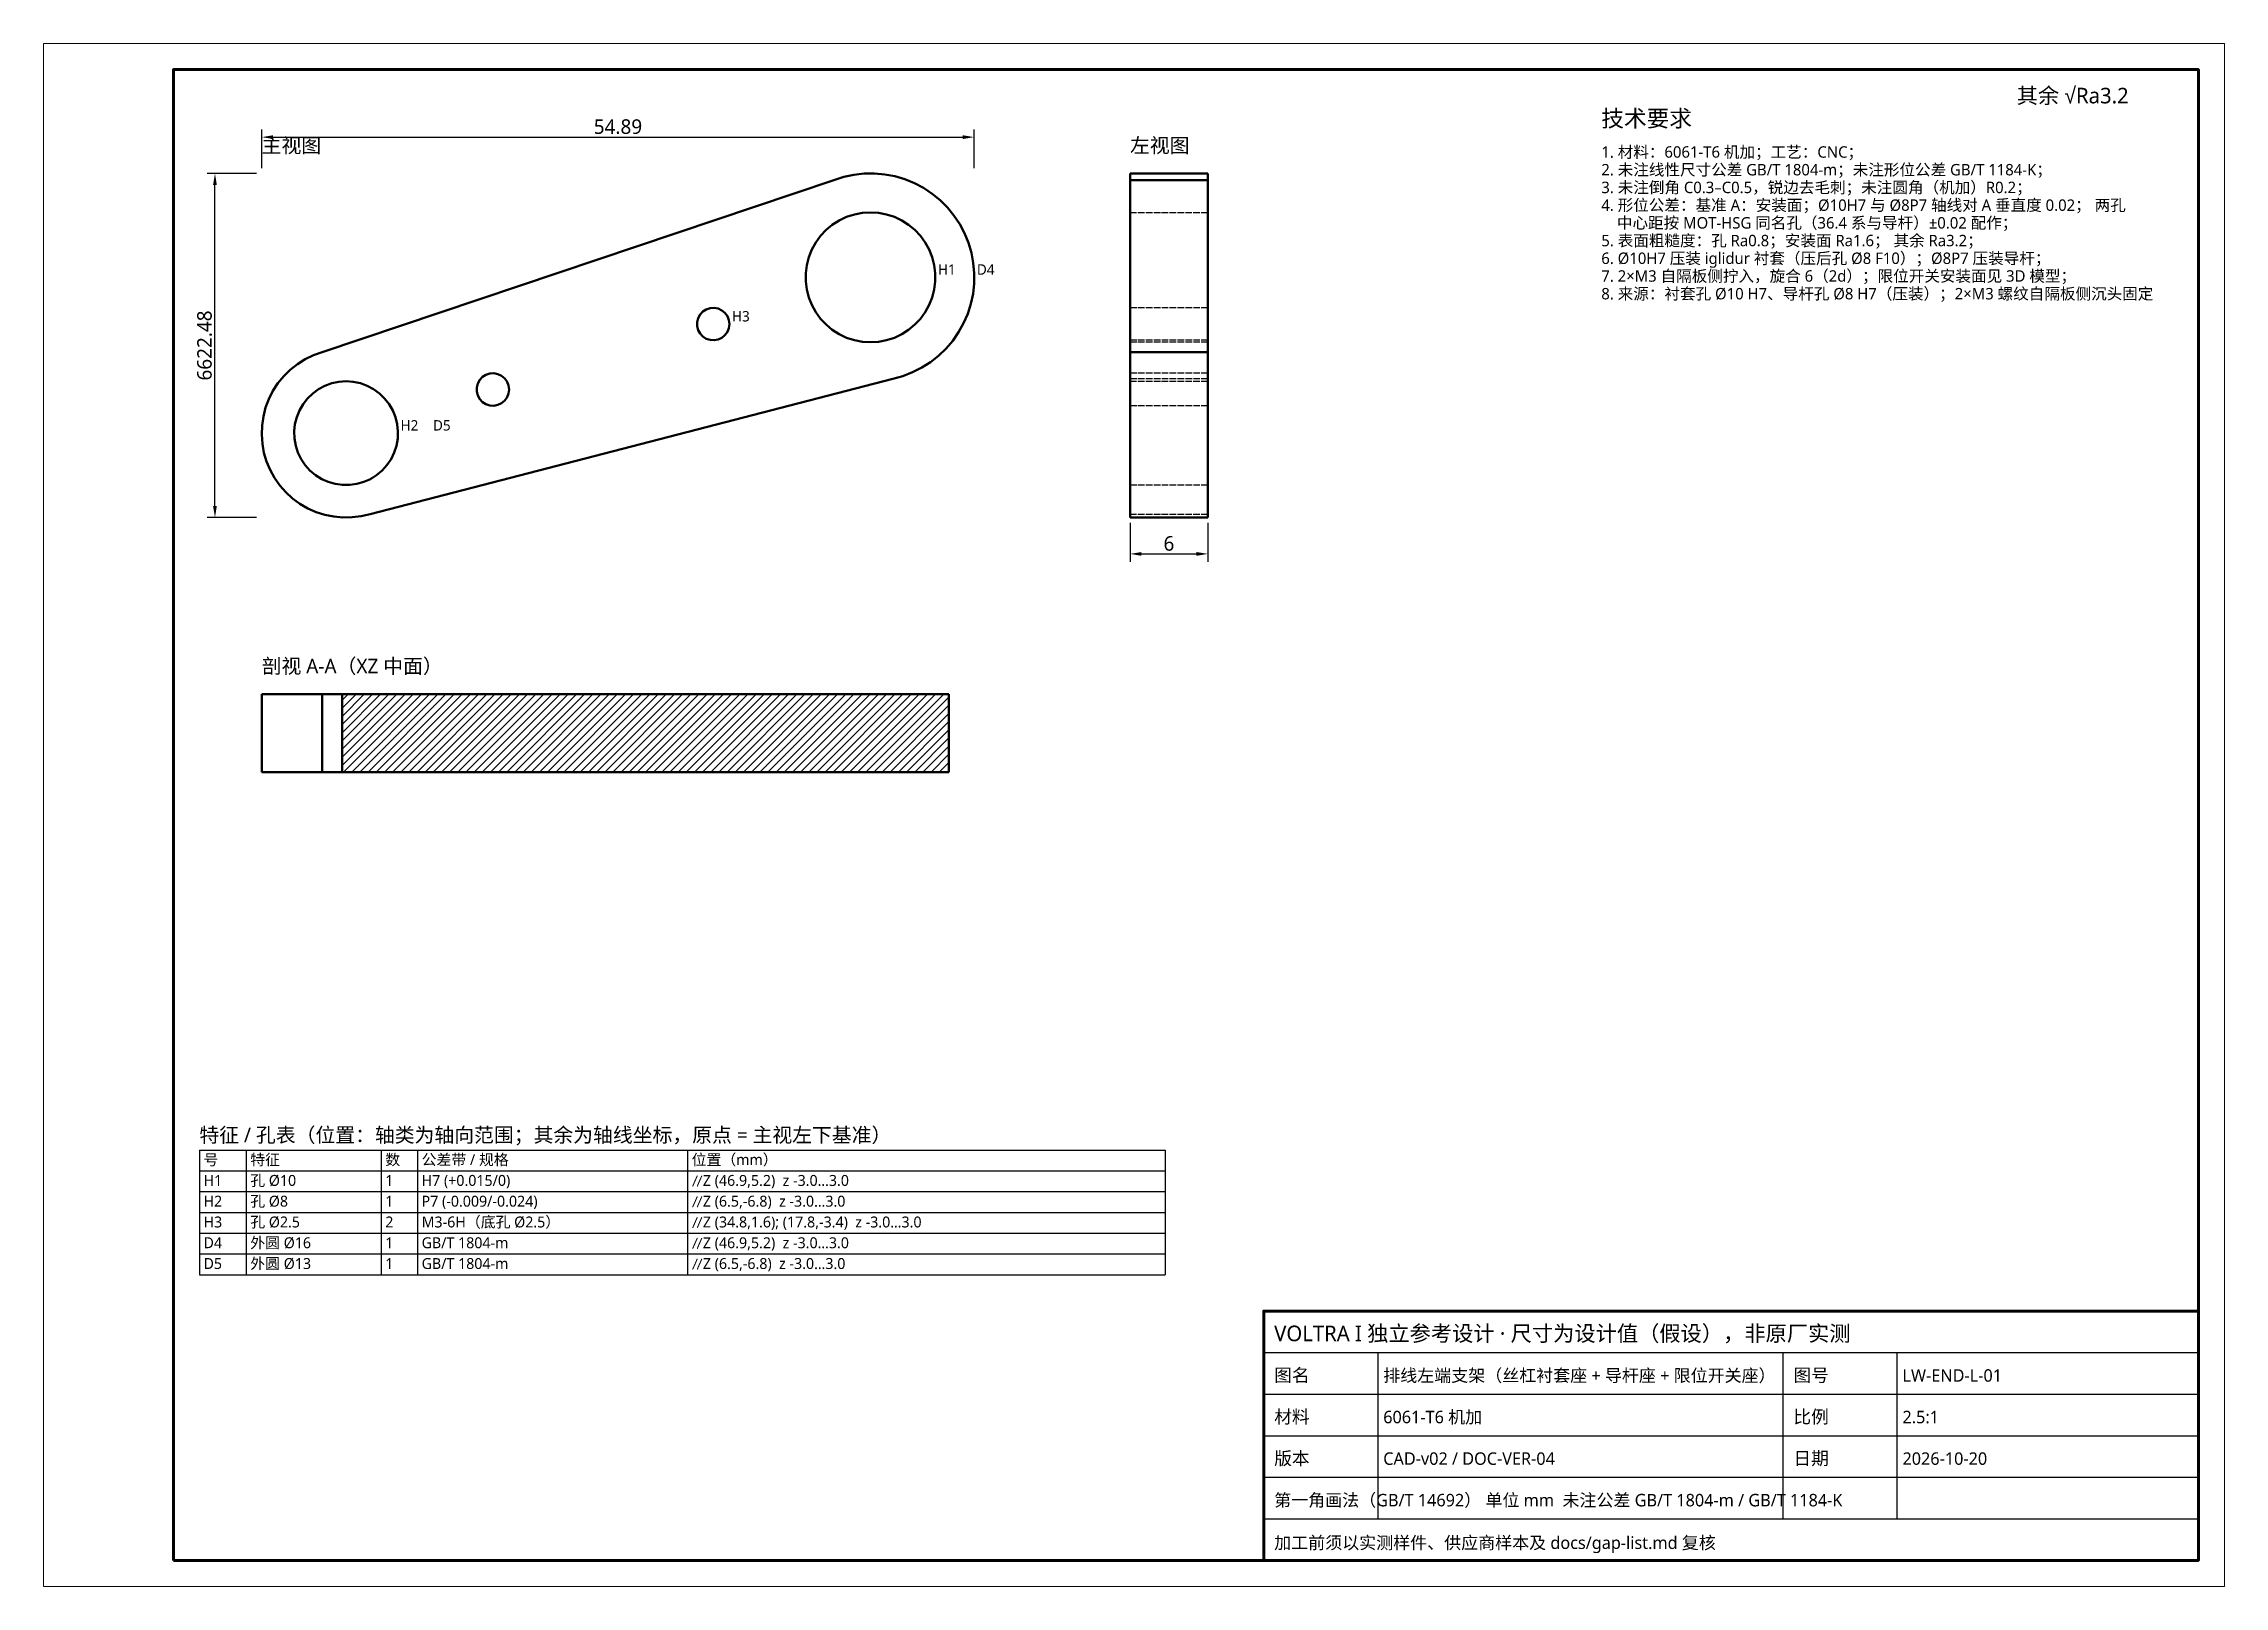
# Model space of a CAD drawing. Header units: millimetres. Extents: x 0 to 420, y 0 to 297.
import ezdxf

# ---------------------------------------------------------------- set-up
doc = ezdxf.new("R2010")
doc.units = ezdxf.units.MM
doc.linetypes.add('DASHED', pattern=[1.524, 1.27, -0.254])
for name, color, linetype, lineweight in [('DIM', 3, 'CONTINUOUS', 18), ('FRAME', 7, 'CONTINUOUS', 70), ('HATCH', 8, 'CONTINUOUS', 13), ('HIDDEN', 8, 'DASHED', 25), ('TEXT', 7, 'CONTINUOUS', 25), ('VISIBLE', 7, 'CONTINUOUS', 50)]:
    doc.layers.add(name, color=color, linetype=linetype, lineweight=lineweight)
doc.styles.add('CJK', font='NotoSansCJK-Regular.ttc')
doc.dimstyles.new('GB', dxfattribs={"dimtxt": 2.8, "dimasz": 2.2, "dimexe": 1.5, "dimexo": 1, "dimgap": 0.6, "dimtad": 1, "dimlfac": 100, "dimzin": 12, "dimdsep": 46, "dimtxsty": 'CJK', "dimcen": 2.5, "dimazin": 3, "dimtfac": 0.5, "dimtmove": 2, "dimatfit": 3})

msp = doc.modelspace()

# ---------------------------------------------------------------- hatches: boundary and pattern name
at = {"layer": 'HATCH'}
h = msp.add_hatch(dxfattribs=at)
h.set_pattern_fill('ANSI31', scale=0.35)
h.paths.add_polyline_path([(174.33827, 171.77525), (173.58479, 171.77525), (172.83132, 171.77525), (172.07785, 171.77525), (171.32437, 171.77525), (170.5709, 171.77525), (169.81743, 171.77525), (169.06396, 171.77525), (168.31048, 171.77525), (167.55701, 171.77525), (166.80354, 171.77525), (166.05006, 171.77525), (165.29659, 171.77525), (164.54312, 171.77525), (163.78964, 171.77525), (163.03617, 171.77525), (162.2827, 171.77525), (161.52922, 171.77525), (160.77575, 171.77525), (160.02228, 171.77525), (159.26881, 171.77525), (158.51533, 171.77525), (157.76186, 171.77525), (157.00839, 171.77525), (156.25491, 171.77525), (155.50144, 171.77525), (154.74797, 171.77525), (153.99449, 171.77525), (153.24102, 171.77525), (152.48755, 171.77525), (151.73408, 171.77525), (150.9806, 171.77525), (150.22713, 171.77525), (149.47366, 171.77525), (148.72018, 171.77525), (147.96671, 171.77525), (147.21324, 171.77525), (146.45976, 171.77525), (145.70629, 171.77525), (144.95282, 171.77525), (144.19934, 171.77525), (143.44587, 171.77525), (142.6924, 171.77525), (141.93893, 171.77525), (141.18545, 171.77525), (140.43198, 171.77525), (139.67851, 171.77525), (138.92503, 171.77525), (138.17156, 171.77525), (137.41809, 171.77525), (136.66461, 171.77525), (135.91114, 171.77525), (135.15767, 171.77525), (134.4042, 171.77525), (133.65072, 171.77525), (132.89725, 171.77525), (132.14378, 171.77525), (131.3903, 171.77525), (130.63683, 171.77525), (129.88336, 171.77525), (129.12988, 171.77525), (128.37641, 171.77525), (127.62294, 171.77525), (126.86947, 171.77525), (126.11599, 171.77525), (125.36252, 171.77525), (124.60905, 171.77525), (123.85557, 171.77525), (123.1021, 171.77525), (122.34863, 171.77525), (121.59515, 171.77525), (120.84168, 171.77525), (120.08821, 171.77525), (119.33473, 171.77525), (118.58126, 171.77525), (117.82779, 171.77525), (117.07432, 171.77525), (116.32084, 171.77525), (115.56737, 171.77525), (114.8139, 171.77525), (114.06042, 171.77525), (113.30695, 171.77525), (112.55348, 171.77525), (111.8, 171.77525), (111.04653, 171.77525), (110.29306, 171.77525), (109.53959, 171.77525), (108.78611, 171.77525), (108.03264, 171.77525), (107.27917, 171.77525), (106.52569, 171.77525), (105.77222, 171.77525), (105.01875, 171.77525), (104.26527, 171.77525), (103.5118, 171.77525), (102.75833, 171.77525), (102.00485, 171.77525), (101.25138, 171.77525), (100.49791, 171.77525), (99.74444, 171.77525), (98.99096, 171.77525), (98.23749, 171.77525), (97.48402, 171.77525), (96.73054, 171.77525), (95.97707, 171.77525), (95.2236, 171.77525), (94.47012, 171.77525), (93.71665, 171.77525), (92.96318, 171.77525), (92.20971, 171.77525), (91.45623, 171.77525), (90.70276, 171.77525), (89.94929, 171.77525), (89.19581, 171.77525), (88.44234, 171.77525), (87.68887, 171.77525), (86.93539, 171.77525), (86.18192, 171.77525), (85.42845, 171.77525), (84.67497, 171.77525), (83.9215, 171.77525), (83.16803, 171.77525), (82.41456, 171.77525), (81.66108, 171.77525), (80.90761, 171.77525), (80.15414, 171.77525), (79.40066, 171.77525), (78.64719, 171.77525), (77.89372, 171.77525), (77.14024, 171.77525), (76.38677, 171.77525), (75.6333, 171.77525), (74.87983, 171.77525), (74.12635, 171.77525), (73.37288, 171.77525), (72.61941, 171.77525), (71.86593, 171.77525), (71.11246, 171.77525), (70.35899, 171.77525), (69.60551, 171.77525), (68.85204, 171.77525), (68.09857, 171.77525), (67.34509, 171.77525), (66.59162, 171.77525), (65.83815, 171.77525), (65.08468, 171.77525), (64.3312, 171.77525), (63.57773, 171.77525), (62.82426, 171.77525), (62.07078, 171.77525), (61.31731, 171.77525), (60.56384, 171.77525), (59.81036, 171.77525), (59.05689, 171.77525), (58.30342, 171.77525), (57.54995, 171.77525), (57.48048, 171.09124), (57.48048, 170.33776), (57.48048, 169.58429), (57.48048, 168.83082), (57.48048, 168.07734), (57.48048, 167.32387), (57.48048, 166.5704), (57.48048, 165.81692), (57.48048, 165.06345), (57.48048, 164.30998), (57.48048, 163.5565), (57.48048, 162.80303), (57.48048, 162.04956), (57.48048, 161.29609), (57.48048, 160.54261), (57.48048, 159.78914), (57.48048, 159.03567), (57.48048, 158.28219), (57.48048, 157.52872), (57.48048, 156.77525), (58.23396, 156.77525), (58.98743, 156.77525), (59.7409, 156.77525), (60.49438, 156.77525), (61.24785, 156.77525), (62.00132, 156.77525), (62.7548, 156.77525), (63.50827, 156.77525), (64.26174, 156.77525), (65.01522, 156.77525), (65.76869, 156.77525), (66.52216, 156.77525), (67.27563, 156.77525), (68.02911, 156.77525), (68.78258, 156.77525), (69.53605, 156.77525), (70.28953, 156.77525), (71.043, 156.77525), (71.79647, 156.77525), (72.54995, 156.77525), (73.30342, 156.77525), (74.05689, 156.77525), (74.81036, 156.77525), (75.56384, 156.77525), (76.31731, 156.77525), (77.07078, 156.77525), (77.82426, 156.77525), (78.57773, 156.77525), (79.3312, 156.77525), (80.08468, 156.77525), (80.83815, 156.77525), (81.59162, 156.77525), (82.34509, 156.77525), (83.09857, 156.77525), (83.85204, 156.77525), (84.60551, 156.77525), (85.35899, 156.77525), (86.11246, 156.77525), (86.86593, 156.77525), (87.61941, 156.77525), (88.37288, 156.77525), (89.12635, 156.77525), (89.87983, 156.77525), (90.6333, 156.77525), (91.38677, 156.77525), (92.14024, 156.77525), (92.89372, 156.77525), (93.64719, 156.77525), (94.40066, 156.77525), (95.15414, 156.77525), (95.90761, 156.77525), (96.66108, 156.77525), (97.41456, 156.77525), (98.16803, 156.77525), (98.9215, 156.77525), (99.67497, 156.77525), (100.42845, 156.77525), (101.18192, 156.77525), (101.93539, 156.77525), (102.68887, 156.77525), (103.44234, 156.77525), (104.19581, 156.77525), (104.94929, 156.77525), (105.70276, 156.77525), (106.45623, 156.77525), (107.20971, 156.77525), (107.96318, 156.77525), (108.71665, 156.77525), (109.47012, 156.77525), (110.2236, 156.77525), (110.97707, 156.77525), (111.73054, 156.77525), (112.48402, 156.77525), (113.23749, 156.77525), (113.99096, 156.77525), (114.74444, 156.77525), (115.49791, 156.77525), (116.25138, 156.77525), (117.00485, 156.77525), (117.75833, 156.77525), (118.5118, 156.77525), (119.26527, 156.77525), (120.01875, 156.77525), (120.77222, 156.77525), (121.52569, 156.77525), (122.27917, 156.77525), (123.03264, 156.77525), (123.78611, 156.77525), (124.53959, 156.77525), (125.29306, 156.77525), (126.04653, 156.77525), (126.8, 156.77525), (127.55348, 156.77525), (128.30695, 156.77525), (129.06042, 156.77525), (129.8139, 156.77525), (130.56737, 156.77525), (131.32084, 156.77525), (132.07432, 156.77525), (132.82779, 156.77525), (133.58126, 156.77525), (134.33473, 156.77525), (135.08821, 156.77525), (135.84168, 156.77525), (136.59515, 156.77525), (137.34863, 156.77525), (138.1021, 156.77525), (138.85557, 156.77525), (139.60905, 156.77525), (140.36252, 156.77525), (141.11599, 156.77525), (141.86947, 156.77525), (142.62294, 156.77525), (143.37641, 156.77525), (144.12988, 156.77525), (144.88336, 156.77525), (145.63683, 156.77525), (146.3903, 156.77525), (147.14378, 156.77525), (147.89725, 156.77525), (148.65072, 156.77525), (149.4042, 156.77525), (150.15767, 156.77525), (150.91114, 156.77525), (151.66461, 156.77525), (152.41809, 156.77525), (153.17156, 156.77525), (153.92503, 156.77525), (154.67851, 156.77525), (155.43198, 156.77525), (156.18545, 156.77525), (156.93893, 156.77525), (157.6924, 156.77525), (158.44587, 156.77525), (159.19934, 156.77525), (159.95282, 156.77525), (160.70629, 156.77525), (161.45976, 156.77525), (162.21324, 156.77525), (162.96671, 156.77525), (163.72018, 156.77525), (164.47366, 156.77525), (165.22713, 156.77525), (165.9806, 156.77525), (166.73408, 156.77525), (167.48755, 156.77525), (168.24102, 156.77525), (168.99449, 156.77525), (169.74797, 156.77525), (170.50144, 156.77525), (171.25491, 156.77525), (172.00839, 156.77525), (172.76186, 156.77525), (173.51533, 156.77525), (174.26881, 156.77525), (174.33827, 157.45926), (174.33827, 158.21273), (174.33827, 158.96621), (174.33827, 159.71968), (174.33827, 160.47315), (174.33827, 161.22662), (174.33827, 161.9801), (174.33827, 162.73357), (174.33827, 163.48704), (174.33827, 164.24052), (174.33827, 164.99399), (174.33827, 165.74746), (174.33827, 166.50094), (174.33827, 167.25441), (174.33827, 168.00788), (174.33827, 168.76136), (174.33827, 169.51483), (174.33827, 170.2683), (174.33827, 171.02177), (174.33827, 171.77525)])

# ---------------------------------------------------------------- linework, layer by layer
at = {"layer": 'FRAME', "lineweight": 18}
msp.add_lwpolyline([(0, 0), (420, 0), (420, 297), (0, 297)], close=True, dxfattribs=at)
at = {"layer": 'FRAME'}
for points in [[(25, 5), (415, 5), (415, 292), (25, 292)], [(235, 5), (415, 5), (415, 53), (235, 53)]]:
    msp.add_lwpolyline(points, close=True, dxfattribs=at)
at = {"layer": 'HIDDEN'}
for points in [[(53.62046, 237.59192), (152.2041, 270.73332)], [(152.2041, 270.73332), (154.09861, 271.34045), (156.04407, 271.75637), (158.02123, 271.97694), (160.01052, 272), (161.99225, 271.82531), (163.94683, 271.45461), (165.85491, 270.89155), (167.69761, 270.14172), (169.4567, 269.21253), (171.11478, 268.11317), (172.65543, 266.85453), (174.06342, 265.44905), (175.32481, 263.91065), (176.42712, 262.25454), (177.35945, 260.4971), (178.11257, 258.65574), (178.67903, 256.74867), (179.05322, 254.79476), (179.23144, 252.81334), (179.21193, 250.82401), (178.99488, 248.84647), (178.58244, 246.90027), (177.97869, 245.00467), (177.1896, 243.17843), (176.22299, 241.43963), (175.08841, 239.80545), (173.79709, 238.29208), (172.36181, 236.91449), (170.79676, 235.6863), (169.11745, 234.61968), (167.34047, 233.72516), (165.48342, 233.01162), (163.56466, 232.48609)], [(209.23144, 272.01456), (209.23144, 271.57993), (209.23144, 270.29492), (209.23144, 268.21538), (209.23144, 265.43169), (209.23144, 262.06485), (209.23144, 258.26119), (209.23144, 254.18603), (209.23144, 250.0165), (209.23144, 245.9338), (209.23144, 242.11539), (209.23144, 238.72724), (209.23144, 235.9166), (209.23144, 233.80564), (209.23144, 232.48609)], [(224.23144, 272.01456), (224.23144, 271.57993), (224.23144, 270.29492), (224.23144, 268.21538), (224.23144, 265.43169), (224.23144, 262.06485), (224.23144, 258.26119), (224.23144, 254.18603), (224.23144, 250.0165), (224.23144, 245.9338), (224.23144, 242.11539), (224.23144, 238.72724), (224.23144, 235.9166), (224.23144, 233.80564), (224.23144, 232.48609)], [(159.2474, 264.51456), (160.81406, 264.416), (162.35602, 264.12185), (163.84895, 263.63677), (165.26932, 262.9684), (166.59471, 262.12728), (167.80423, 261.12667), (168.87881, 259.98236), (169.8015, 258.7124), (170.55773, 257.33681), (171.1356, 255.87728), (171.52599, 254.35683), (171.72273, 252.79945), (171.72273, 251.22968), (171.52599, 249.6723), (171.1356, 248.15185), (170.55773, 246.69232), (169.8015, 245.31673), (168.87881, 244.04676), (167.80423, 242.90246), (166.59471, 241.90185), (165.26932, 241.06073), (163.84895, 240.39236), (162.35602, 239.90727), (160.81406, 239.61313), (159.2474, 239.51456), (157.68073, 239.61313), (156.13877, 239.90727), (154.64584, 240.39236), (153.22548, 241.06073), (151.90008, 241.90185), (150.69056, 242.90246), (149.61598, 244.04676), (148.6933, 245.31673), (147.93706, 246.69232), (147.35919, 248.15185), (146.96881, 249.6723), (146.77206, 251.22968), (146.77206, 252.79945), (146.96881, 254.35683), (147.35919, 255.87728), (147.93706, 257.33681), (148.6933, 258.7124), (149.61598, 259.98236), (150.69056, 261.12667), (151.90008, 262.12728), (153.22548, 262.9684), (154.64584, 263.63677), (156.13877, 264.12185), (157.68073, 264.416), (159.2474, 264.51456)], [(209.23144, 264.51456), (209.23144, 264.20116), (209.23144, 263.27668), (209.23144, 261.78746), (209.23144, 259.80819), (209.23144, 257.43811), (209.23144, 254.79608), (209.23144, 252.01456), (209.23144, 249.23305), (209.23144, 246.59102), (209.23144, 244.22094), (209.23144, 242.24167), (209.23144, 240.75245), (209.23144, 239.82797), (209.23144, 239.51456)], [(209.23144, 239.51456), (209.23144, 239.82797), (209.23144, 240.75245), (209.23144, 242.24167), (209.23144, 244.22094), (209.23144, 246.59102), (209.23144, 249.23305), (209.23144, 252.01456), (209.23144, 254.79608), (209.23144, 257.43811), (209.23144, 259.80819), (209.23144, 261.78746), (209.23144, 263.27668), (209.23144, 264.20116), (209.23144, 264.51456)], [(209.23144, 264.51456), (224.23144, 264.51456)], [(224.23144, 264.51456), (224.23144, 264.20116), (224.23144, 263.27668), (224.23144, 261.78746), (224.23144, 259.80819), (224.23144, 257.43811), (224.23144, 254.79608), (224.23144, 252.01456), (224.23144, 249.23305), (224.23144, 246.59102), (224.23144, 244.22094), (224.23144, 242.24167), (224.23144, 240.75245), (224.23144, 239.82797), (224.23144, 239.51456)], [(224.23144, 239.51456), (224.23144, 239.82797), (224.23144, 240.75245), (224.23144, 242.24167), (224.23144, 244.22094), (224.23144, 246.59102), (224.23144, 249.23305), (224.23144, 252.01456), (224.23144, 254.79608), (224.23144, 257.43811), (224.23144, 259.80819), (224.23144, 261.78746), (224.23144, 263.27668), (224.23144, 264.20116), (224.23144, 264.51456)], [(132.0724, 243.01456), (131.97422, 242.23741), (131.68585, 241.50908), (131.22542, 240.87535), (130.62185, 240.37604), (129.91307, 240.04251), (129.14362, 239.89573), (128.36183, 239.94492), (127.61684, 240.18698), (126.95545, 240.60671), (126.41922, 241.17774), (126.04184, 241.86417), (125.84704, 242.6229), (125.84704, 243.40623), (126.04184, 244.16495), (126.41922, 244.85139), (126.95545, 245.42242), (127.61684, 245.84215), (128.36183, 246.08421), (129.14362, 246.1334), (129.91307, 245.98662), (130.62185, 245.65309), (131.22542, 245.15377), (131.68585, 244.52004), (131.97422, 243.79172), (132.0724, 243.01456)], [(209.23144, 239.88956), (209.23144, 239.96791), (209.23144, 240.19904), (209.23144, 240.57134), (209.23144, 241.06616), (209.23144, 241.65868), (209.23144, 242.31919), (209.23144, 243.01456), (209.23144, 243.70994), (209.23144, 244.37045), (209.23144, 244.96297), (209.23144, 245.45779), (209.23144, 245.83009), (209.23144, 246.06121), (209.23144, 246.13956)], [(209.23144, 246.13956), (209.23144, 246.11991), (209.23144, 246.06121), (209.23144, 245.9642), (209.23144, 245.83009), (209.23144, 245.66058), (209.23144, 245.45779), (209.23144, 245.22427), (209.23144, 244.96297), (209.23144, 244.67716), (209.23144, 244.37045), (209.23144, 244.04669), (209.23144, 243.70994), (209.23144, 243.36445), (209.23144, 243.01456)], [(224.23144, 246.13956), (209.23144, 246.13956)], [(224.23144, 243.01456), (224.23144, 243.36445), (224.23144, 243.70994), (224.23144, 244.04669), (224.23144, 244.37045), (224.23144, 244.67716), (224.23144, 244.96297), (224.23144, 245.22427), (224.23144, 245.45779), (224.23144, 245.66058), (224.23144, 245.83009), (224.23144, 245.9642), (224.23144, 246.06121), (224.23144, 246.11991), (224.23144, 246.13956)], [(224.23144, 246.13956), (224.23144, 246.06121), (224.23144, 245.83009), (224.23144, 245.45779), (224.23144, 244.96297), (224.23144, 244.37045), (224.23144, 243.70994), (224.23144, 243.01456), (224.23144, 242.31919), (224.23144, 241.65868), (224.23144, 241.06616), (224.23144, 240.57134), (224.23144, 240.19904), (224.23144, 239.96791), (224.23144, 239.88956)], [(209.23144, 243.01456), (209.23144, 242.66468), (209.23144, 242.31919), (209.23144, 241.98244), (209.23144, 241.65868), (209.23144, 241.35196), (209.23144, 241.06616), (209.23144, 240.80486), (209.23144, 240.57134), (209.23144, 240.36855), (209.23144, 240.19904), (209.23144, 240.06493), (209.23144, 239.96791), (209.23144, 239.90921), (209.23144, 239.88956)], [(224.23144, 239.88956), (209.23144, 239.88956)], [(224.23144, 239.51456), (209.23144, 239.51456)], [(224.23144, 239.88956), (224.23144, 239.90921), (224.23144, 239.96791), (224.23144, 240.06493), (224.23144, 240.19904), (224.23144, 240.36855), (224.23144, 240.57134), (224.23144, 240.80486), (224.23144, 241.06616), (224.23144, 241.35196), (224.23144, 241.65868), (224.23144, 241.98244), (224.23144, 242.31919), (224.23144, 242.66468), (224.23144, 243.01456)], [(53.62046, 237.59192), (51.96337, 237.00034), (50.37996, 236.23307), (48.88879, 235.29911), (47.50734, 234.20939), (46.25181, 232.9767), (45.13691, 231.61548), (44.17572, 230.14171), (43.37951, 228.57265), (42.75761, 226.92671), (42.31732, 225.22317), (42.06379, 223.48202), (42, 221.72366), (42.12669, 219.96872), (42.44239, 218.23775), (42.94338, 216.55107), (43.62381, 214.92844), (44.47567, 213.3889), (45.489, 211.95047), (46.65191, 210.63005), (47.95077, 209.44309), (49.37034, 208.40352), (50.89399, 207.52353), (52.50386, 206.81344), (54.18106, 206.28156), (55.90593, 205.93414), (57.65825, 205.77525), (59.41749, 205.80675), (61.163, 206.02827), (62.87433, 206.43721)], [(58.2474, 232.01456), (59.63913, 231.91724), (61.00377, 231.62718), (62.31476, 231.15002), (63.54659, 230.49505), (64.67527, 229.67501), (65.67884, 228.70587), (66.53777, 227.60649), (67.23534, 226.39828), (67.75796, 225.10473), (68.09547, 223.75105), (68.2413, 222.36356), (68.19261, 220.96928), (67.95035, 219.59535), (67.51923, 218.2685), (66.90765, 217.01456), (66.1275, 215.85795), (65.19398, 214.82117), (64.12525, 213.92439), (62.94211, 213.18509), (61.6676, 212.61764), (60.32651, 212.23309), (58.94496, 212.03892), (57.54983, 212.03892), (56.16828, 212.23309), (54.82719, 212.61764), (53.55268, 213.18509), (52.36954, 213.92439), (51.30081, 214.82117), (50.36729, 215.85795), (49.58714, 217.01456), (48.97556, 218.2685), (48.54444, 219.59535), (48.30218, 220.96928), (48.25349, 222.36356), (48.39932, 223.75105), (48.73683, 225.10473), (49.25946, 226.39828), (49.95702, 227.60649), (50.81595, 228.70587), (51.81952, 229.67501), (52.9482, 230.49505), (54.18003, 231.15002), (55.49102, 231.62718), (56.85566, 231.91724), (58.2474, 232.01456)], [(163.56466, 232.48609), (62.87433, 206.43721)], [(89.6524, 230.41456), (89.55422, 229.63741), (89.26585, 228.90908), (88.80542, 228.27535), (88.20185, 227.77604), (87.49307, 227.44251), (86.72362, 227.29573), (85.94183, 227.34492), (85.19684, 227.58698), (84.53545, 228.00671), (83.99922, 228.57774), (83.62184, 229.26417), (83.42704, 230.0229), (83.42704, 230.80623), (83.62184, 231.56495), (83.99922, 232.25139), (84.53545, 232.82242), (85.19684, 233.24215), (85.94183, 233.48421), (86.72362, 233.5334), (87.49307, 233.38662), (88.20185, 233.05309), (88.80542, 232.55377), (89.26585, 231.92004), (89.55422, 231.19172), (89.6524, 230.41456)], [(209.23144, 227.28956), (209.23144, 227.36791), (209.23144, 227.59904), (209.23144, 227.97134), (209.23144, 228.46616), (209.23144, 229.05868), (209.23144, 229.71919), (209.23144, 230.41456), (209.23144, 231.10994), (209.23144, 231.77045), (209.23144, 232.36297), (209.23144, 232.85779), (209.23144, 233.23009), (209.23144, 233.46121), (209.23144, 233.53956)], [(209.23144, 233.53956), (209.23144, 233.51991), (209.23144, 233.46121), (209.23144, 233.3642), (209.23144, 233.23009), (209.23144, 233.06058), (209.23144, 232.85779), (209.23144, 232.62427), (209.23144, 232.36297), (209.23144, 232.07716), (209.23144, 231.77045), (209.23144, 231.44669), (209.23144, 231.10994), (209.23144, 230.76445), (209.23144, 230.41456)], [(224.23144, 233.53956), (209.23144, 233.53956)], [(209.23144, 232.48609), (209.23144, 206.43721)], [(224.23144, 232.48609), (209.23144, 232.48609)], [(209.23144, 232.01456), (209.23144, 231.76384), (209.23144, 231.02425), (209.23144, 229.83288), (209.23144, 228.24946), (209.23144, 226.3534), (209.23144, 224.23977), (209.23144, 222.01456), (209.23144, 219.78935), (209.23144, 217.67573), (209.23144, 215.77967), (209.23144, 214.19625), (209.23144, 213.00488), (209.23144, 212.26529), (209.23144, 212.01456)], [(209.23144, 212.01456), (209.23144, 212.26529), (209.23144, 213.00488), (209.23144, 214.19625), (209.23144, 215.77967), (209.23144, 217.67573), (209.23144, 219.78935), (209.23144, 222.01456), (209.23144, 224.23977), (209.23144, 226.3534), (209.23144, 228.24946), (209.23144, 229.83288), (209.23144, 231.02425), (209.23144, 231.76384), (209.23144, 232.01456)], [(209.23144, 232.01456), (224.23144, 232.01456)], [(224.23144, 230.41456), (224.23144, 230.76445), (224.23144, 231.10994), (224.23144, 231.44669), (224.23144, 231.77045), (224.23144, 232.07716), (224.23144, 232.36297), (224.23144, 232.62427), (224.23144, 232.85779), (224.23144, 233.06058), (224.23144, 233.23009), (224.23144, 233.3642), (224.23144, 233.46121), (224.23144, 233.51991), (224.23144, 233.53956)], [(224.23144, 233.53956), (224.23144, 233.46121), (224.23144, 233.23009), (224.23144, 232.85779), (224.23144, 232.36297), (224.23144, 231.77045), (224.23144, 231.10994), (224.23144, 230.41456), (224.23144, 229.71919), (224.23144, 229.05868), (224.23144, 228.46616), (224.23144, 227.97134), (224.23144, 227.59904), (224.23144, 227.36791), (224.23144, 227.28956)], [(224.23144, 232.48609), (224.23144, 206.43721)], [(224.23144, 232.01456), (224.23144, 231.76384), (224.23144, 231.02425), (224.23144, 229.83288), (224.23144, 228.24946), (224.23144, 226.3534), (224.23144, 224.23977), (224.23144, 222.01456), (224.23144, 219.78935), (224.23144, 217.67573), (224.23144, 215.77967), (224.23144, 214.19625), (224.23144, 213.00488), (224.23144, 212.26529), (224.23144, 212.01456)], [(224.23144, 212.01456), (224.23144, 212.26529), (224.23144, 213.00488), (224.23144, 214.19625), (224.23144, 215.77967), (224.23144, 217.67573), (224.23144, 219.78935), (224.23144, 222.01456), (224.23144, 224.23977), (224.23144, 226.3534), (224.23144, 228.24946), (224.23144, 229.83288), (224.23144, 231.02425), (224.23144, 231.76384), (224.23144, 232.01456)], [(209.23144, 230.41456), (209.23144, 230.06468), (209.23144, 229.71919), (209.23144, 229.38244), (209.23144, 229.05868), (209.23144, 228.75196), (209.23144, 228.46616), (209.23144, 228.20486), (209.23144, 227.97134), (209.23144, 227.76855), (209.23144, 227.59904), (209.23144, 227.46493), (209.23144, 227.36791), (209.23144, 227.30921), (209.23144, 227.28956)], [(224.23144, 227.28956), (209.23144, 227.28956)], [(224.23144, 227.28956), (224.23144, 227.30921), (224.23144, 227.36791), (224.23144, 227.46493), (224.23144, 227.59904), (224.23144, 227.76855), (224.23144, 227.97134), (224.23144, 228.20486), (224.23144, 228.46616), (224.23144, 228.75196), (224.23144, 229.05868), (224.23144, 229.38244), (224.23144, 229.71919), (224.23144, 230.06468), (224.23144, 230.41456)], [(224.23144, 212.01456), (209.23144, 212.01456)], [(209.23144, 205.76456), (209.23144, 205.76802), (209.23144, 205.77839), (209.23144, 205.79566), (209.23144, 205.81983), (209.23144, 205.85088), (209.23144, 205.88881), (209.23144, 205.9336), (209.23144, 205.98523), (209.23144, 206.04368), (209.23144, 206.10892), (209.23144, 206.18093), (209.23144, 206.25967), (209.23144, 206.34511), (209.23144, 206.43721)], [(209.23144, 206.43721), (224.23144, 206.43721)], [(224.23144, 205.76456), (224.23144, 205.76802), (224.23144, 205.77839), (224.23144, 205.79566), (224.23144, 205.81983), (224.23144, 205.85088), (224.23144, 205.88881), (224.23144, 205.9336), (224.23144, 205.98523), (224.23144, 206.04368), (224.23144, 206.10892), (224.23144, 206.18093), (224.23144, 206.25967), (224.23144, 206.34511), (224.23144, 206.43721)]]:
    msp.add_lwpolyline(points, dxfattribs=at)
at = {"layer": 'TEXT'}
for p, q in [((30, 84), (30, 60)), ((39, 84), (39, 60)), ((65, 84), (65, 60)), ((72, 84), (72, 60)), ((124, 84), (124, 60)), ((216, 84), (216, 60)), ((235, 45), (415, 45)), ((257, 13), (257, 45)), ((335, 13), (335, 45)), ((357, 13), (357, 45)), ((235, 37), (415, 37)), ((235, 29), (415, 29)), ((235, 21), (415, 21)), ((235, 13), (415, 13))]:
    msp.add_line(p, q, dxfattribs=at)
for points in [[(30, 84), (216, 84)], [(30, 80), (216, 80)], [(30, 76), (216, 76)], [(30, 72), (216, 72)], [(30, 68), (216, 68)], [(30, 64), (216, 64)], [(30, 60), (216, 60)]]:
    msp.add_lwpolyline(points, dxfattribs=at)
at = {"layer": 'VISIBLE'}
for points in [[(53.62046, 237.59192), (152.2041, 270.73332)], [(152.2041, 270.73332), (154.09861, 271.34045), (156.04407, 271.75637), (158.02123, 271.97694), (160.01052, 272), (161.99225, 271.82531), (163.94683, 271.45461), (165.85491, 270.89155), (167.69761, 270.14172), (169.4567, 269.21253), (171.11478, 268.11317), (172.65543, 266.85453), (174.06342, 265.44905), (175.32481, 263.91065), (176.42712, 262.25454), (177.35945, 260.4971), (178.11257, 258.65574), (178.67903, 256.74867), (179.05322, 254.79476), (179.23144, 252.81334), (179.21193, 250.82401), (178.99488, 248.84647), (178.58244, 246.90027), (177.97869, 245.00467), (177.1896, 243.17843), (176.22299, 241.43963), (175.08841, 239.80545), (173.79709, 238.29208), (172.36181, 236.91449), (170.79676, 235.6863), (169.11745, 234.61968), (167.34047, 233.72516), (165.48342, 233.01162), (163.56466, 232.48609)], [(209.23144, 270.73332), (209.23144, 270.90817), (209.23144, 271.07054), (209.23144, 271.22032), (209.23144, 271.3574), (209.23144, 271.4817), (209.23144, 271.59314), (209.23144, 271.69165), (209.23144, 271.77715), (209.23144, 271.84959), (209.23144, 271.90893), (209.23144, 271.95512), (209.23144, 271.98814), (209.23144, 272.00796), (209.23144, 272.01456)], [(224.23144, 272.01456), (209.23144, 272.01456)], [(209.23144, 237.59192), (209.23144, 270.73332)], [(224.23144, 270.73332), (209.23144, 270.73332)], [(224.23144, 270.73332), (224.23144, 270.90817), (224.23144, 271.07054), (224.23144, 271.22032), (224.23144, 271.3574), (224.23144, 271.4817), (224.23144, 271.59314), (224.23144, 271.69165), (224.23144, 271.77715), (224.23144, 271.84959), (224.23144, 271.90893), (224.23144, 271.95512), (224.23144, 271.98814), (224.23144, 272.00796), (224.23144, 272.01456)], [(224.23144, 237.59192), (224.23144, 270.73332)], [(159.2474, 264.51456), (160.81406, 264.416), (162.35602, 264.12185), (163.84895, 263.63677), (165.26932, 262.9684), (166.59471, 262.12728), (167.80423, 261.12667), (168.87881, 259.98236), (169.8015, 258.7124), (170.55773, 257.33681), (171.1356, 255.87728), (171.52599, 254.35683), (171.72273, 252.79945), (171.72273, 251.22968), (171.52599, 249.6723), (171.1356, 248.15185), (170.55773, 246.69232), (169.8015, 245.31673), (168.87881, 244.04676), (167.80423, 242.90246), (166.59471, 241.90185), (165.26932, 241.06073), (163.84895, 240.39236), (162.35602, 239.90727), (160.81406, 239.61313), (159.2474, 239.51456), (157.68073, 239.61313), (156.13877, 239.90727), (154.64584, 240.39236), (153.22548, 241.06073), (151.90008, 241.90185), (150.69056, 242.90246), (149.61598, 244.04676), (148.6933, 245.31673), (147.93706, 246.69232), (147.35919, 248.15185), (146.96881, 249.6723), (146.77206, 251.22968), (146.77206, 252.79945), (146.96881, 254.35683), (147.35919, 255.87728), (147.93706, 257.33681), (148.6933, 258.7124), (149.61598, 259.98236), (150.69056, 261.12667), (151.90008, 262.12728), (153.22548, 262.9684), (154.64584, 263.63677), (156.13877, 264.12185), (157.68073, 264.416), (159.2474, 264.51456)], [(132.0724, 243.01456), (131.97422, 243.79172), (131.68585, 244.52004), (131.22542, 245.15377), (130.62185, 245.65309), (129.91307, 245.98662), (129.14362, 246.1334), (128.36183, 246.08421), (127.61684, 245.84215), (126.95545, 245.42242), (126.41922, 244.85139), (126.04184, 244.16495), (125.84704, 243.40623), (125.84704, 242.6229), (126.04184, 241.86417), (126.41922, 241.17774), (126.95545, 240.60671), (127.61684, 240.18698), (128.36183, 239.94492), (129.14362, 239.89573), (129.91307, 240.04251), (130.62185, 240.37604), (131.22542, 240.87535), (131.68585, 241.50908), (131.97422, 242.23741), (132.0724, 243.01456)], [(53.62046, 237.59192), (51.96337, 237.00034), (50.37996, 236.23307), (48.88879, 235.29911), (47.50734, 234.20939), (46.25181, 232.9767), (45.13691, 231.61548), (44.17572, 230.14171), (43.37951, 228.57265), (42.75761, 226.92671), (42.31732, 225.22317), (42.06379, 223.48202), (42, 221.72366), (42.12669, 219.96872), (42.44239, 218.23775), (42.94338, 216.55107), (43.62381, 214.92844), (44.47567, 213.3889), (45.489, 211.95047), (46.65191, 210.63005), (47.95077, 209.44309), (49.37034, 208.40352), (50.89399, 207.52353), (52.50386, 206.81344), (54.18106, 206.28156), (55.90593, 205.93414), (57.65825, 205.77525), (59.41749, 205.80675), (61.163, 206.02827), (62.87433, 206.43721)], [(209.23144, 237.59192), (209.23144, 236.33327), (209.23144, 234.48209), (209.23144, 232.115), (209.23144, 229.32993), (209.23144, 226.24215), (209.23144, 222.97943), (209.23144, 219.67678), (209.23144, 216.47087), (209.23144, 213.49436), (209.23144, 210.87043), (209.23144, 208.70766), (209.23144, 207.09554), (209.23144, 206.10079), (209.23144, 205.76456)], [(209.23144, 237.59192), (224.23144, 237.59192)], [(224.23144, 237.59192), (224.23144, 236.33327), (224.23144, 234.48209), (224.23144, 232.115), (224.23144, 229.32993), (224.23144, 226.24215), (224.23144, 222.97943), (224.23144, 219.67678), (224.23144, 216.47087), (224.23144, 213.49436), (224.23144, 210.87043), (224.23144, 208.70766), (224.23144, 207.09554), (224.23144, 206.10079), (224.23144, 205.76456)], [(58.2474, 232.01456), (59.63913, 231.91724), (61.00377, 231.62718), (62.31476, 231.15002), (63.54659, 230.49505), (64.67527, 229.67501), (65.67884, 228.70587), (66.53777, 227.60649), (67.23534, 226.39828), (67.75796, 225.10473), (68.09547, 223.75105), (68.2413, 222.36356), (68.19261, 220.96928), (67.95035, 219.59535), (67.51923, 218.2685), (66.90765, 217.01456), (66.1275, 215.85795), (65.19398, 214.82117), (64.12525, 213.92439), (62.94211, 213.18509), (61.6676, 212.61764), (60.32651, 212.23309), (58.94496, 212.03892), (57.54983, 212.03892), (56.16828, 212.23309), (54.82719, 212.61764), (53.55268, 213.18509), (52.36954, 213.92439), (51.30081, 214.82117), (50.36729, 215.85795), (49.58714, 217.01456), (48.97556, 218.2685), (48.54444, 219.59535), (48.30218, 220.96928), (48.25349, 222.36356), (48.39932, 223.75105), (48.73683, 225.10473), (49.25946, 226.39828), (49.95702, 227.60649), (50.81595, 228.70587), (51.81952, 229.67501), (52.9482, 230.49505), (54.18003, 231.15002), (55.49102, 231.62718), (56.85566, 231.91724), (58.2474, 232.01456)], [(163.56466, 232.48609), (62.87433, 206.43721)], [(89.6524, 230.41456), (89.55422, 231.19172), (89.26585, 231.92004), (88.80542, 232.55377), (88.20185, 233.05309), (87.49307, 233.38662), (86.72362, 233.5334), (85.94183, 233.48421), (85.19684, 233.24215), (84.53545, 232.82242), (83.99922, 232.25139), (83.62184, 231.56495), (83.42704, 230.80623), (83.42704, 230.0229), (83.62184, 229.26417), (83.99922, 228.57774), (84.53545, 228.00671), (85.19684, 227.58698), (85.94183, 227.34492), (86.72362, 227.29573), (87.49307, 227.44251), (88.20185, 227.77604), (88.80542, 228.27535), (89.26585, 228.90908), (89.55422, 229.63741), (89.6524, 230.41456)], [(224.23144, 205.76456), (209.23144, 205.76456)], [(53.62046, 171.77525), (52.21532, 171.77525), (50.86074, 171.77525), (49.56806, 171.77525), (48.34812, 171.77525), (47.21113, 171.77525), (46.16663, 171.77525), (45.22338, 171.77525), (44.38926, 171.77525), (43.67129, 171.77525), (43.07547, 171.77525), (42.60679, 171.77525), (42.26919, 171.77525), (42.06549, 171.77525), (41.9974, 171.77525)], [(41.9974, 156.77525), (41.9974, 171.77525)], [(53.62046, 171.77525), (57.48048, 171.77525)], [(53.62046, 171.77525), (53.62046, 156.77525)], [(57.48048, 171.77525), (174.33827, 171.77525)], [(57.48048, 156.77525), (57.48048, 171.77525)], [(174.33827, 156.77525), (174.33827, 171.77525)], [(53.62046, 156.77525), (52.21532, 156.77525), (50.86074, 156.77525), (49.56806, 156.77525), (48.34812, 156.77525), (47.21113, 156.77525), (46.16663, 156.77525), (45.22338, 156.77525), (44.38926, 156.77525), (43.67129, 156.77525), (43.07547, 156.77525), (42.60679, 156.77525), (42.26919, 156.77525), (42.06549, 156.77525), (41.9974, 156.77525)], [(53.62046, 156.77525), (57.48048, 156.77525)], [(174.33827, 156.77525), (57.48048, 156.77525)]]:
    msp.add_lwpolyline(points, dxfattribs=at)

# ---------------------------------------------------------------- texts
at = {"layer": 'DIM', "style": 'CJK'}
for s, p in [('H1', (172.2474, 252.51456)), ('D4', (179.7474, 252.51456)), ('H3', (132.5724, 243.51456)), ('H2', (68.7474, 222.51456)), ('D5', (74.9974, 222.51456))]:
    msp.add_text(s, height=2, dxfattribs=at).set_placement(p)
at = {"layer": 'TEXT', "style": 'CJK'}
for s, height, p in [('其余 √Ra3.2', 3, (380, 285.5)), ('技术要求', 3.2, (300, 281)), ('主视图', 2.8, (42, 276)), ('左视图', 2.8, (209.23144, 276.01456)), ('1. 材料：6061-T6 机加；工艺：CNC；', 2.2, (300, 275.04)), ('2. 未注线性尺寸公差 GB/T 1804-m；未注形位公差 GB/T 1184-K；', 2.2, (300, 271.63)), ('3. 未注倒角 C0.3–C0.5，锐边去毛刺；未注圆角（机加）R0.2；', 2.2, (300, 268.22)), ('4. 形位公差：基准 A：安装面；Ø10H7 与 Ø8P7 轴线对 A 垂直度 0.02； 两孔', 2.2, (300, 264.81)), ('5. 表面粗糙度：孔 Ra0.8；安装面 Ra1.6； 其余 Ra3.2；', 2.2, (300, 257.99)), ('\u3000中心距按 MOT-HSG 同名孔（36.4 系与导杆）±0.02 配作；', 2.2, (300, 261.4)), ('6. Ø10H7 压装 iglidur 衬套（压后孔 Ø8 F10）；Ø8P7 压装导杆；', 2.2, (300, 254.58)), ('7. 2×M3 自隔板侧拧入，旋合 6（2d）；限位开关安装面见 3D 模型；', 2.2, (300, 251.17)), ('8. 来源：衬套孔 Ø10 H7、导杆孔 Ø8 H7（压装）；2×M3 螺纹自隔板侧沉头固定', 2.2, (300, 247.76)), ('剖视 A-A（XZ 中面）', 2.8, (41.9974, 175.77525)), ('特征 / 孔表（位置：轴类为轴向范围；其余为轴线坐标，原点 = 主视左下基准）', 2.8, (30, 85.5)), ('号', 2.1, (30.8, 81.1)), ('特征', 2.1, (39.8, 81.1)), ('数', 2.1, (65.8, 81.1)), ('公差带 / 规格', 2.1, (72.8, 81.1)), ('位置（mm）', 2.1, (124.8, 81.1)), ('H1', 2.1, (30.8, 77.1)), ('孔 Ø10', 2.1, (39.8, 77.1)), ('1', 2.1, (65.8, 77.1)), ('H7 (+0.015/0)', 2.1, (72.8, 77.1)), ('∥Z (46.9,5.2)  z -3.0…3.0', 2.1, (124.8, 77.1)), ('H2', 2.1, (30.8, 73.1)), ('孔 Ø8', 2.1, (39.8, 73.1)), ('孔 Ø2.5', 2.1, (39.8, 69.1)), ('1', 2.1, (65.8, 73.1)), ('P7 (-0.009/-0.024)', 2.1, (72.8, 73.1)), ('M3-6H（底孔 Ø2.5）', 2.1, (72.8, 69.1)), ('∥Z (6.5,-6.8)  z -3.0…3.0', 2.1, (124.8, 73.1)), ('H3', 2.1, (30.8, 69.1)), ('D4', 2.1, (30.8, 65.1)), ('外圆 Ø16', 2.1, (39.8, 65.1)), ('2', 2.1, (65.8, 69.1)), ('GB/T 1804-m', 2.1, (72.8, 65.1)), ('∥Z (34.8,1.6); (17.8,-3.4)  z -3.0…3.0', 2.1, (124.8, 69.1)), ('∥Z (46.9,5.2)  z -3.0…3.0', 2.1, (124.8, 65.1)), ('D5', 2.1, (30.8, 61.1)), ('外圆 Ø13', 2.1, (39.8, 61.1)), ('1', 2.1, (65.8, 65.1)), ('1', 2.1, (65.8, 61.1)), ('GB/T 1804-m', 2.1, (72.8, 61.1)), ('∥Z (6.5,-6.8)  z -3.0…3.0', 2.1, (124.8, 61.1)), ('VOLTRA I 独立参考设计 · 尺寸为设计值（假设），非原厂实测', 3, (237, 47.2)), ('图名', 2.5, (237, 39.4)), ('排线左端支架（丝杠衬套座 + 导杆座 + 限位开关座）', 2.4, (258, 39.4)), ('图号', 2.5, (337, 39.4)), ('LW-END-L-01', 2.4, (358, 39.4)), ('材料', 2.5, (237, 31.4)), ('6061-T6 机加', 2.4, (258, 31.4)), ('比例', 2.5, (337, 31.4)), ('2.5:1', 2.4, (358, 31.4)), ('版本', 2.5, (237, 23.4)), ('CAD-v02 / DOC-VER-04', 2.4, (258, 23.4)), ('日期', 2.5, (337, 23.4)), ('2026-10-20', 2.4, (358, 23.4)), ('第一角画法（GB/T 14692） 单位 mm  未注公差 GB/T 1804-m / GB/T 1184-K', 2.4, (237, 15.4)), ('加工前须以实测样件、供应商样本及 docs/gap-list.md 复核', 2.4, (237, 7.2))]:
    msp.add_text(s, height=height, dxfattribs=at).set_placement(p)

# ---------------------------------------------------------------- dimensions: what is measured, and where the dimension line sits
at = {"layer": 'DIM'}
for base, p1, p2, text in [((42, 279), (42, 272), (179.23144, 272), '54.89'), ((209.23144, 198.76456), (209.23144, 205.76456), (224.23144, 205.76456), '6')]:
    msp.add_linear_dim(base=base, p1=p1, p2=p2, text=text, dimstyle='GB', dxfattribs=at).render()
msp.add_linear_dim(base=(33, 205.775247), p1=(42, 205.775247), p2=(42, 272), angle=90, dimstyle='GB', dxfattribs=at).render()

doc.saveas('drawing.dxf')
